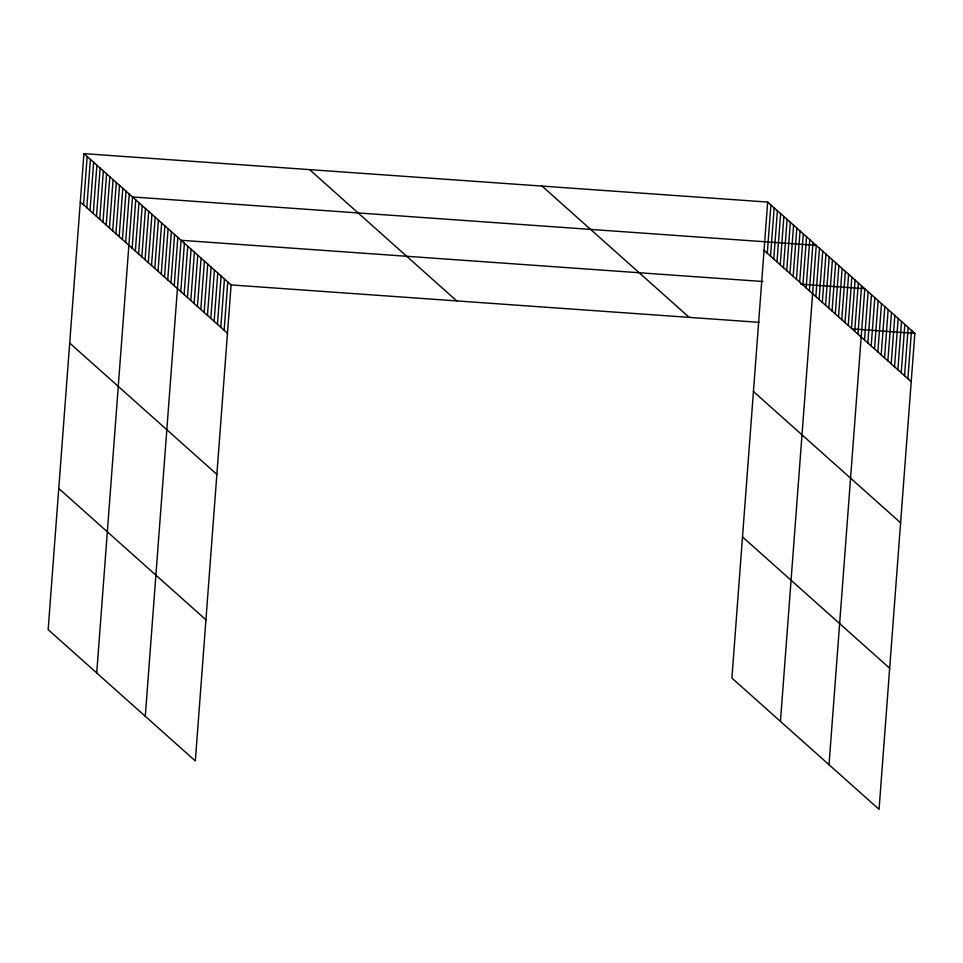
<?xml version="1.0" encoding="UTF-8"?>
<svg xmlns="http://www.w3.org/2000/svg" width="963" height="963" viewBox="0 0 963 963"><rect width="100%" height="100%" fill="white"/><g stroke="black" fill="none" stroke-linecap="round" stroke-linejoin="round"><path stroke-width="1.44" d="M83.937 153.635L48.15 629.633L195.32 760.926L231.108 284.928L83.937 153.635L767.68 202.074L914.85 333.367L879.063 809.365L731.892 678.072L767.68 202.074M83.552 204.83L87.176 156.524M86.79 207.719L90.414 159.413M90.016 210.596L93.652 162.302M93.255 213.485L96.89 165.191M96.493 216.374L100.128 168.08M99.731 219.263L103.366 170.969M102.969 222.152L106.604 173.858M106.207 225.041L109.842 176.747M109.445 227.93L113.08 179.636M112.683 230.819L116.318 182.513M115.921 233.708L119.556 185.402M119.159 236.597L122.795 188.291M122.397 239.486L126.033 191.18M125.635 242.375L129.271 194.069M96.721 672.968L132.509 196.958L816.251 245.396L780.451 721.395M132.112 248.153L135.747 199.847M135.35 251.042L138.985 202.736M138.588 253.931L142.223 205.625M141.826 256.82L145.461 208.514M145.064 259.709L148.699 211.403M148.302 262.598L151.937 214.292M151.54 265.487L155.175 217.181M154.778 268.364L158.413 220.07M158.016 271.253L161.652 222.959M161.254 274.142L164.878 225.848M164.492 277.031L168.116 228.737M167.731 279.92L171.354 231.626M170.969 282.809L174.592 234.515M174.207 285.698L177.83 237.404M145.281 716.291L181.068 240.293L762.913 281.509M180.779 291.56L184.402 243.266M184.114 294.546L187.749 246.239M187.448 297.519L191.083 249.212M190.782 300.492L194.418 252.186M194.117 303.465L197.752 255.171M197.451 306.439L201.086 258.144M200.786 309.424L204.421 261.117M204.132 312.397L207.755 264.091M207.466 315.37L211.09 267.076M210.801 318.344L214.424 270.049M214.135 321.329L217.77 273.023M217.469 324.302L221.105 275.996M220.804 327.276L224.439 278.969M224.138 330.249L227.774 281.954M767.282 253.257L770.918 204.963M770.52 256.146L774.156 207.852M773.758 259.035L777.394 210.741M776.997 261.924L780.632 213.617M780.235 264.813L783.87 216.506M783.473 267.702L787.108 219.395M786.711 270.591L790.346 222.284M789.949 273.48L793.584 225.173M793.187 276.369L796.822 228.062M796.425 279.258L800.06 230.951M799.663 282.147L803.298 233.84M802.901 285.036L806.537 236.729M806.139 287.925L809.775 239.618M809.377 290.814L813.013 242.507M815.854 296.592L819.489 248.285M819.092 299.481L822.727 251.174M822.33 302.358L825.965 254.063M825.568 305.247L829.203 256.952M828.806 308.136L832.441 259.841M832.044 311.025L835.679 262.73M835.282 313.914L838.905 265.619M838.52 316.803L842.144 268.508M841.758 319.692L845.382 271.397M844.996 322.581L848.62 274.274M848.234 325.47L851.858 277.163M851.473 328.359L855.096 280.052M854.711 331.248L858.334 282.941M857.949 334.137L861.572 285.83M829.023 764.73L864.81 288.719L800.759 284.181M864.521 339.999L868.145 291.693M867.856 342.972L871.479 294.678M871.19 345.958L874.825 297.651M874.524 348.931L878.16 300.625M877.859 351.904L881.494 303.598M881.193 354.878L884.828 306.583M884.528 357.851L888.163 309.556M887.862 360.836L891.497 312.53M891.208 363.809L894.832 315.503M894.543 366.783L898.166 318.476M897.877 369.756L901.512 321.461M901.212 372.741L904.847 324.435M904.546 375.714L908.181 327.408M907.88 378.688L911.516 330.381M231.108 284.928L759.085 322.328M852.255 328.925L914.85 333.367M764.056 250.368L911.215 381.661M542.049 186.088L689.219 317.381M753.439 391.52L900.61 522.801M742.509 536.933L889.668 668.226M309.58 169.62L456.739 300.913M80.314 201.941L227.473 333.234M69.697 343.081L216.868 474.374M58.767 488.494L205.926 619.787"/></g></svg>
